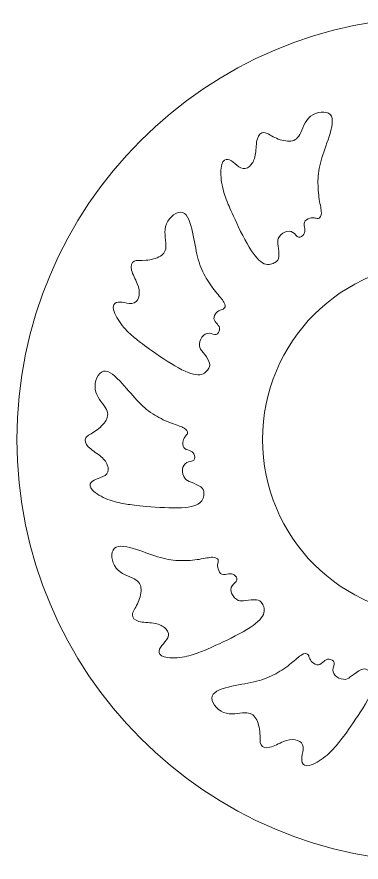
# Model space of a CAD drawing. Header units: centimetres. Extents: x -97 to 97, y -61 to 61.
# Drawn here: x -1.71 to 2.12, y -27.58 to -18.18 of the extents above; entities that cross this region are included whole.
import ezdxf

# ---------------------------------------------------------------- set-up
doc = ezdxf.new("R2010")
doc.units = ezdxf.units.CM
doc.header["$MEASUREMENT"] = 0
doc.layers.add('layer 1', color=7, linetype='Continuous')

msp = doc.modelspace()

# ---------------------------------------------------------------- linework, layer by layer
at = {"layer": 'layer 1', "color": 242, "lineweight": 9}
for points, knots in [([(2.98595, -27.57606), (5.58168, -27.57606), (7.68596, -25.47178), (7.68596, -22.87604), (7.68596, -22.87604), (7.68596, -20.2803), (5.58168, -18.17603), (2.98595, -18.17603), (2.98595, -18.17603), (0.39021, -18.17603), (-1.71407, -20.2803), (-1.71407, -22.87604), (-1.71407, -22.87604), (-1.71407, -25.47178), (0.39021, -27.57606), (2.98595, -27.57606)], [0, 0, 0, 0, 0.2, 0.2, 0.2, 0.2, 0.4, 0.4, 0.4, 0.4, 0.6, 0.6, 0.6, 0.6, 1, 1, 1, 1]), ([(0.69711, -20.39287), (0.74058, -20.48736), (0.80968, -20.63282), (0.87197, -20.73586), (0.87197, -20.73586), (0.93426, -20.83895), (0.98969, -20.89962), (1.03988, -20.92068), (1.03988, -20.92068), (1.09003, -20.94178), (1.13494, -20.92325), (1.16232, -20.90648), (1.16232, -20.90648), (1.18976, -20.88975), (1.19963, -20.87481), (1.20238, -20.84262), (1.20238, -20.84262), (1.20513, -20.81047), (1.20072, -20.76111), (1.1957, -20.72507), (1.1957, -20.72507), (1.19063, -20.68903), (1.18499, -20.66636), (1.1967, -20.64015), (1.1967, -20.64015), (1.20845, -20.6139), (1.23754, -20.58411), (1.26904, -20.56965), (1.26904, -20.56965), (1.30053, -20.55519), (1.33443, -20.55602), (1.35942, -20.5721), (1.35942, -20.5721), (1.38449, -20.58826), (1.40078, -20.61962), (1.42201, -20.62587), (1.42201, -20.62587), (1.44324, -20.63216), (1.46945, -20.61338), (1.48234, -20.59385), (1.48234, -20.59385), (1.49513, -20.57441), (1.4947, -20.55432), (1.49037, -20.53082), (1.49037, -20.53082), (1.48609, -20.50736), (1.47801, -20.4805), (1.48718, -20.45944), (1.48718, -20.45944), (1.49631, -20.43843), (1.52274, -20.42314), (1.54637, -20.41594), (1.54637, -20.41594), (1.57005, -20.40882), (1.59102, -20.40973), (1.60775, -20.41301), (1.60775, -20.41301), (1.62448, -20.41633), (1.63706, -20.4221), (1.64994, -20.41554), (1.64994, -20.41554), (1.66287, -20.40899), (1.67611, -20.39025), (1.67615, -20.35496), (1.67615, -20.35496), (1.67624, -20.31975), (1.663, -20.26807), (1.65317, -20.20609), (1.65317, -20.20609), (1.64335, -20.14411), (1.63688, -20.07186), (1.63867, -19.99948), (1.63867, -19.99948), (1.64042, -19.92709), (1.65047, -19.85458), (1.67327, -19.77368), (1.67327, -19.77368), (1.69611, -19.69287), (1.73176, -19.60376), (1.76229, -19.50731), (1.76229, -19.50731), (1.79282, -19.41091), (1.81829, -19.30721), (1.77588, -19.26174), (1.77588, -19.26174), (1.73337, -19.21631), (1.62299, -19.22902), (1.55607, -19.28161), (1.55607, -19.28161), (1.48906, -19.3342), (1.46547, -19.42659), (1.4352, -19.4825), (1.4352, -19.4825), (1.40498, -19.53846), (1.36798, -19.55794), (1.3184, -19.55873), (1.3184, -19.55873), (1.26882, -19.55956), (1.20666, -19.54174), (1.15665, -19.51771), (1.15665, -19.51771), (1.10667, -19.49377), (1.06889, -19.46372), (1.03648, -19.46206), (1.03648, -19.46206), (1.00398, -19.46044), (0.97681, -19.48722), (0.96335, -19.53296), (0.96335, -19.53296), (0.94994, -19.57873), (0.95021, -19.64343), (0.94261, -19.69602), (0.94261, -19.69602), (0.93496, -19.74866), (0.91941, -19.7891), (0.89495, -19.81898), (0.89495, -19.81898), (0.87053, -19.8489), (0.83716, -19.86817), (0.80488, -19.86358), (0.80488, -19.86358), (0.7726, -19.85908), (0.74141, -19.83073), (0.71376, -19.80684), (0.71376, -19.80684), (0.68606, -19.78299), (0.66186, -19.76355), (0.63579, -19.7601), (0.63579, -19.7601), (0.60971, -19.75665), (0.58166, -19.7691), (0.56795, -19.81597), (0.56795, -19.81597), (0.55419, -19.86284), (0.55476, -19.94404), (0.56555, -20.01564), (0.56555, -20.01564), (0.57629, -20.08732), (0.5973, -20.14935), (0.61665, -20.20211), (0.61665, -20.20211), (0.636, -20.25488), (0.65369, -20.29839), (0.69711, -20.39287)], [0, 0, 0, 0, 0.027027, 0.027027, 0.027027, 0.027027, 0.0540541, 0.0540541, 0.0540541, 0.0540541, 0.0810811, 0.0810811, 0.0810811, 0.0810811, 0.1081081, 0.1081081, 0.1081081, 0.1081081, 0.1351351, 0.1351351, 0.1351351, 0.1351351, 0.1621622, 0.1621622, 0.1621622, 0.1621622, 0.1891892, 0.1891892, 0.1891892, 0.1891892, 0.2162162, 0.2162162, 0.2162162, 0.2162162, 0.2432432, 0.2432432, 0.2432432, 0.2432432, 0.2702703, 0.2702703, 0.2702703, 0.2702703, 0.2972973, 0.2972973, 0.2972973, 0.2972973, 0.3243243, 0.3243243, 0.3243243, 0.3243243, 0.3513514, 0.3513514, 0.3513514, 0.3513514, 0.3783784, 0.3783784, 0.3783784, 0.3783784, 0.4054054, 0.4054054, 0.4054054, 0.4054054, 0.4324324, 0.4324324, 0.4324324, 0.4324324, 0.4594595, 0.4594595, 0.4594595, 0.4594595, 0.4864865, 0.4864865, 0.4864865, 0.4864865, 0.5135135, 0.5135135, 0.5135135, 0.5135135, 0.5405405, 0.5405405, 0.5405405, 0.5405405, 0.5675676, 0.5675676, 0.5675676, 0.5675676, 0.5945946, 0.5945946, 0.5945946, 0.5945946, 0.6216216, 0.6216216, 0.6216216, 0.6216216, 0.6486486, 0.6486486, 0.6486486, 0.6486486, 0.6756757, 0.6756757, 0.6756757, 0.6756757, 0.7027027, 0.7027027, 0.7027027, 0.7027027, 0.7297297, 0.7297297, 0.7297297, 0.7297297, 0.7567568, 0.7567568, 0.7567568, 0.7567568, 0.7837838, 0.7837838, 0.7837838, 0.7837838, 0.8108108, 0.8108108, 0.8108108, 0.8108108, 0.8378378, 0.8378378, 0.8378378, 0.8378378, 0.8648649, 0.8648649, 0.8648649, 0.8648649, 0.8918919, 0.8918919, 0.8918919, 0.8918919, 0.9189189, 0.9189189, 0.9189189, 0.9189189, 0.9459459, 0.9459459, 0.9459459, 0.9459459, 1, 1, 1, 1]), ([(-0.2378, -21.86997), (-0.15293, -21.93007), (-0.02036, -22.0215), (0.08509, -22.0796), (0.08509, -22.0796), (0.19058, -22.13769), (0.26895, -22.16255), (0.32294, -22.15569), (0.32294, -22.15569), (0.37688, -22.14887), (0.40654, -22.11039), (0.42188, -22.08217), (0.42188, -22.08217), (0.43725, -22.05395), (0.43834, -22.03609), (0.42463, -22.00682), (0.42463, -22.00682), (0.41091, -21.9776), (0.38243, -21.93706), (0.36007, -21.90836), (0.36007, -21.90836), (0.33766, -21.87971), (0.32145, -21.86289), (0.31848, -21.83432), (0.31848, -21.83432), (0.31551, -21.80571), (0.32582, -21.76539), (0.34587, -21.73709), (0.34587, -21.73709), (0.36592, -21.70883), (0.39567, -21.69262), (0.42537, -21.69402), (0.42537, -21.69402), (0.45516, -21.6955), (0.48495, -21.7145), (0.50644, -21.70931), (0.50644, -21.70931), (0.52798, -21.70415), (0.5413, -21.67475), (0.5427, -21.65143), (0.5427, -21.65143), (0.54405, -21.62819), (0.53361, -21.61098), (0.51815, -21.59281), (0.51815, -21.59281), (0.50269, -21.57464), (0.48224, -21.55542), (0.47967, -21.53257), (0.47967, -21.53257), (0.47709, -21.50981), (0.49233, -21.48338), (0.5092, -21.4653), (0.5092, -21.4653), (0.52614, -21.4473), (0.54475, -21.43761), (0.56087, -21.4321), (0.56087, -21.4321), (0.57703, -21.4266), (0.59079, -21.42529), (0.5987, -21.41319), (0.5987, -21.41319), (0.60661, -21.40104), (0.6087, -21.3782), (0.5911, -21.34762), (0.5911, -21.34762), (0.57354, -21.31709), (0.53628, -21.27895), (0.49675, -21.23016), (0.49675, -21.23016), (0.45726, -21.18141), (0.41554, -21.12209), (0.3809, -21.05849), (0.3809, -21.05849), (0.34622, -20.99494), (0.31866, -20.92714), (0.29795, -20.84568), (0.29795, -20.84568), (0.27733, -20.76425), (0.26366, -20.66925), (0.24186, -20.57048), (0.24186, -20.57048), (0.22011, -20.47172), (0.19032, -20.36915), (0.13083, -20.35098), (0.13083, -20.35098), (0.07133, -20.3329), (-0.01791, -20.39912), (-0.04958, -20.47809), (-0.04958, -20.47809), (-0.08129, -20.55716), (-0.05556, -20.64898), (-0.05382, -20.71253), (-0.05382, -20.71253), (-0.05203, -20.77609), (-0.0743, -20.81147), (-0.11685, -20.83694), (-0.11685, -20.83694), (-0.15935, -20.86245), (-0.22212, -20.87809), (-0.27742, -20.88228), (-0.27742, -20.88228), (-0.33268, -20.88656), (-0.38042, -20.8794), (-0.40934, -20.89416), (-0.40934, -20.89416), (-0.4383, -20.90901), (-0.44844, -20.94579), (-0.43721, -20.99214), (-0.43721, -20.99214), (-0.42594, -21.03849), (-0.39335, -21.0944), (-0.37365, -21.14372), (-0.37365, -21.14372), (-0.35395, -21.19312), (-0.34718, -21.23593), (-0.35343, -21.27406), (-0.35343, -21.27406), (-0.35963, -21.31215), (-0.3789, -21.34553), (-0.40917, -21.35771), (-0.40917, -21.35771), (-0.43935, -21.36994), (-0.48054, -21.36099), (-0.51645, -21.35413), (-0.51645, -21.35413), (-0.55236, -21.34732), (-0.58302, -21.3426), (-0.60731, -21.35265), (-0.60731, -21.35265), (-0.63164, -21.36269), (-0.64968, -21.3875), (-0.63815, -21.43494), (-0.63815, -21.43494), (-0.62661, -21.48242), (-0.58551, -21.55245), (-0.54039, -21.60906), (-0.54039, -21.60906), (-0.49522, -21.66576), (-0.44603, -21.70896), (-0.40288, -21.74499), (-0.40288, -21.74499), (-0.35976, -21.78103), (-0.32268, -21.80986), (-0.2378, -21.86997)], [0, 0, 0, 0, 0.027027, 0.027027, 0.027027, 0.027027, 0.0540541, 0.0540541, 0.0540541, 0.0540541, 0.0810811, 0.0810811, 0.0810811, 0.0810811, 0.1081081, 0.1081081, 0.1081081, 0.1081081, 0.1351351, 0.1351351, 0.1351351, 0.1351351, 0.1621622, 0.1621622, 0.1621622, 0.1621622, 0.1891892, 0.1891892, 0.1891892, 0.1891892, 0.2162162, 0.2162162, 0.2162162, 0.2162162, 0.2432432, 0.2432432, 0.2432432, 0.2432432, 0.2702703, 0.2702703, 0.2702703, 0.2702703, 0.2972973, 0.2972973, 0.2972973, 0.2972973, 0.3243243, 0.3243243, 0.3243243, 0.3243243, 0.3513514, 0.3513514, 0.3513514, 0.3513514, 0.3783784, 0.3783784, 0.3783784, 0.3783784, 0.4054054, 0.4054054, 0.4054054, 0.4054054, 0.4324324, 0.4324324, 0.4324324, 0.4324324, 0.4594595, 0.4594595, 0.4594595, 0.4594595, 0.4864865, 0.4864865, 0.4864865, 0.4864865, 0.5135135, 0.5135135, 0.5135135, 0.5135135, 0.5405405, 0.5405405, 0.5405405, 0.5405405, 0.5675676, 0.5675676, 0.5675676, 0.5675676, 0.5945946, 0.5945946, 0.5945946, 0.5945946, 0.6216216, 0.6216216, 0.6216216, 0.6216216, 0.6486486, 0.6486486, 0.6486486, 0.6486486, 0.6756757, 0.6756757, 0.6756757, 0.6756757, 0.7027027, 0.7027027, 0.7027027, 0.7027027, 0.7297297, 0.7297297, 0.7297297, 0.7297297, 0.7567568, 0.7567568, 0.7567568, 0.7567568, 0.7837838, 0.7837838, 0.7837838, 0.7837838, 0.8108108, 0.8108108, 0.8108108, 0.8108108, 0.8378378, 0.8378378, 0.8378378, 0.8378378, 0.8648649, 0.8648649, 0.8648649, 0.8648649, 0.8918919, 0.8918919, 0.8918919, 0.8918919, 0.9189189, 0.9189189, 0.9189189, 0.9189189, 0.9459459, 0.9459459, 0.9459459, 0.9459459, 1, 1, 1, 1]), ([(2.98595, -24.84172), (4.07157, -24.84172), (4.95162, -23.96166), (4.95162, -22.87604), (4.95162, -22.87604), (4.95162, -21.79042), (4.07157, -20.91037), (2.98595, -20.91037), (2.98595, -20.91037), (1.90033, -20.91037), (1.02027, -21.79042), (1.02027, -22.87604), (1.02027, -22.87604), (1.02027, -23.96166), (1.90033, -24.84172), (2.98595, -24.84172)], [0, 0, 0, 0, 0.2, 0.2, 0.2, 0.2, 0.4, 0.4, 0.4, 0.4, 0.6, 0.6, 0.6, 0.6, 1, 1, 1, 1]), ([(-0.30896, -23.61662), (-0.20539, -23.62623), (-0.04486, -23.63912), (0.07552, -23.63672), (0.07552, -23.63672), (0.19591, -23.63431), (0.2762, -23.61662), (0.31953, -23.58369), (0.31953, -23.58369), (0.36286, -23.55084), (0.36928, -23.50266), (0.36845, -23.47055), (0.36845, -23.47055), (0.36767, -23.43844), (0.35967, -23.42241), (0.33316, -23.40394), (0.33316, -23.40394), (0.30669, -23.3855), (0.26174, -23.36462), (0.22802, -23.35095), (0.22802, -23.35095), (0.1943, -23.33732), (0.17184, -23.33086), (0.15498, -23.30762), (0.15498, -23.30762), (0.13812, -23.28434), (0.12689, -23.24424), (0.13008, -23.20973), (0.13008, -23.20973), (0.13332, -23.17522), (0.15101, -23.1463), (0.17739, -23.13267), (0.17739, -23.13267), (0.20395, -23.11904), (0.23924, -23.12062), (0.25527, -23.10537), (0.25527, -23.10537), (0.27135, -23.09013), (0.26816, -23.05802), (0.25772, -23.0371), (0.25772, -23.0371), (0.24728, -23.0163), (0.22963, -23.00665), (0.20714, -22.99861), (0.20714, -22.99861), (0.18469, -22.99062), (0.15738, -22.9842), (0.14371, -22.96572), (0.14371, -22.96572), (0.13008, -22.94729), (0.13008, -22.91675), (0.13563, -22.89269), (0.13563, -22.89269), (0.14131, -22.86862), (0.15258, -22.85093), (0.16381, -22.83808), (0.16381, -22.83808), (0.17503, -22.82524), (0.1863, -22.81725), (0.18709, -22.80279), (0.18709, -22.80279), (0.18787, -22.78833), (0.17826, -22.76749), (0.14773, -22.7498), (0.14773, -22.7498), (0.11728, -22.73216), (0.06591, -22.71774), (0.00729, -22.69529), (0.00729, -22.69529), (-0.05128, -22.67279), (-0.11707, -22.64226), (-0.17888, -22.60452), (-0.17888, -22.60452), (-0.24069, -22.56682), (-0.29843, -22.52187), (-0.3571, -22.46168), (-0.3571, -22.46168), (-0.41568, -22.40149), (-0.47504, -22.32605), (-0.54327, -22.2514), (-0.54327, -22.2514), (-0.6115, -22.17674), (-0.6886, -22.10283), (-0.74918, -22.11686), (-0.74918, -22.11686), (-0.80977, -22.13092), (-0.85393, -22.23287), (-0.84188, -22.31714), (-0.84188, -22.31714), (-0.82982, -22.40144), (-0.76159, -22.4681), (-0.7283, -22.52227), (-0.7283, -22.52227), (-0.69498, -22.57643), (-0.69659, -22.61819), (-0.7207, -22.66152), (-0.7207, -22.66152), (-0.74477, -22.70485), (-0.79129, -22.7498), (-0.83712, -22.78108), (-0.83712, -22.78108), (-0.88281, -22.8124), (-0.92776, -22.83009), (-0.9454, -22.85735), (-0.9454, -22.85735), (-0.96305, -22.88469), (-0.95344, -22.9216), (-0.92055, -22.95611), (-0.92055, -22.95611), (-0.88761, -22.99062), (-0.83144, -23.02273), (-0.78972, -23.05562), (-0.78972, -23.05562), (-0.74796, -23.08855), (-0.7207, -23.12223), (-0.70703, -23.15836), (-0.70703, -23.15836), (-0.69336, -23.19448), (-0.69336, -23.23301), (-0.71345, -23.25869), (-0.71345, -23.25869), (-0.7335, -23.28438), (-0.77365, -23.29722), (-0.80815, -23.30923), (-0.80815, -23.30923), (-0.84266, -23.32129), (-0.87158, -23.33252), (-0.88761, -23.35335), (-0.88761, -23.35335), (-0.90364, -23.37423), (-0.90688, -23.40472), (-0.87315, -23.44006), (-0.87315, -23.44006), (-0.83943, -23.4754), (-0.76884, -23.5155), (-0.70144, -23.54197), (-0.70144, -23.54197), (-0.634, -23.56848), (-0.56978, -23.58133), (-0.5144, -23.59094), (-0.5144, -23.59094), (-0.45901, -23.60059), (-0.41249, -23.60701), (-0.30896, -23.61662)], [0, 0, 0, 0, 0.027027, 0.027027, 0.027027, 0.027027, 0.0540541, 0.0540541, 0.0540541, 0.0540541, 0.0810811, 0.0810811, 0.0810811, 0.0810811, 0.1081081, 0.1081081, 0.1081081, 0.1081081, 0.1351351, 0.1351351, 0.1351351, 0.1351351, 0.1621622, 0.1621622, 0.1621622, 0.1621622, 0.1891892, 0.1891892, 0.1891892, 0.1891892, 0.2162162, 0.2162162, 0.2162162, 0.2162162, 0.2432432, 0.2432432, 0.2432432, 0.2432432, 0.2702703, 0.2702703, 0.2702703, 0.2702703, 0.2972973, 0.2972973, 0.2972973, 0.2972973, 0.3243243, 0.3243243, 0.3243243, 0.3243243, 0.3513514, 0.3513514, 0.3513514, 0.3513514, 0.3783784, 0.3783784, 0.3783784, 0.3783784, 0.4054054, 0.4054054, 0.4054054, 0.4054054, 0.4324324, 0.4324324, 0.4324324, 0.4324324, 0.4594595, 0.4594595, 0.4594595, 0.4594595, 0.4864865, 0.4864865, 0.4864865, 0.4864865, 0.5135135, 0.5135135, 0.5135135, 0.5135135, 0.5405405, 0.5405405, 0.5405405, 0.5405405, 0.5675676, 0.5675676, 0.5675676, 0.5675676, 0.5945946, 0.5945946, 0.5945946, 0.5945946, 0.6216216, 0.6216216, 0.6216216, 0.6216216, 0.6486486, 0.6486486, 0.6486486, 0.6486486, 0.6756757, 0.6756757, 0.6756757, 0.6756757, 0.7027027, 0.7027027, 0.7027027, 0.7027027, 0.7297297, 0.7297297, 0.7297297, 0.7297297, 0.7567568, 0.7567568, 0.7567568, 0.7567568, 0.7837838, 0.7837838, 0.7837838, 0.7837838, 0.8108108, 0.8108108, 0.8108108, 0.8108108, 0.8378378, 0.8378378, 0.8378378, 0.8378378, 0.8648649, 0.8648649, 0.8648649, 0.8648649, 0.8918919, 0.8918919, 0.8918919, 0.8918919, 0.9189189, 0.9189189, 0.9189189, 0.9189189, 0.9459459, 0.9459459, 0.9459459, 0.9459459, 1, 1, 1, 1]), ([(0.50277, -25.16487), (0.59726, -25.12141), (0.74272, -25.05231), (0.84576, -24.99002), (0.84576, -24.99002), (0.94885, -24.92773), (1.00953, -24.87229), (1.03058, -24.8221), (1.03058, -24.8221), (1.05168, -24.77196), (1.03316, -24.72705), (1.01638, -24.69966), (1.01638, -24.69966), (0.99965, -24.67223), (0.98471, -24.66236), (0.95252, -24.65961), (0.95252, -24.65961), (0.92037, -24.65686), (0.87101, -24.66127), (0.83497, -24.66629), (0.83497, -24.66629), (0.79894, -24.67136), (0.77627, -24.67699), (0.75006, -24.66529), (0.75006, -24.66529), (0.7238, -24.65354), (0.69401, -24.62444), (0.67955, -24.59295), (0.67955, -24.59295), (0.6651, -24.56146), (0.66593, -24.52756), (0.682, -24.50257), (0.682, -24.50257), (0.69816, -24.4775), (0.72953, -24.46121), (0.73577, -24.43998), (0.73577, -24.43998), (0.74206, -24.41875), (0.72328, -24.39254), (0.70375, -24.37965), (0.70375, -24.37965), (0.68432, -24.36685), (0.66422, -24.36729), (0.64072, -24.37162), (0.64072, -24.37162), (0.61726, -24.3759), (0.5904, -24.38398), (0.56935, -24.3748), (0.56935, -24.3748), (0.54833, -24.36567), (0.53305, -24.33925), (0.52584, -24.31562), (0.52584, -24.31562), (0.51872, -24.29194), (0.51964, -24.27097), (0.52291, -24.25424), (0.52291, -24.25424), (0.52623, -24.23751), (0.532, -24.22493), (0.52545, -24.21205), (0.52545, -24.21205), (0.51889, -24.19912), (0.50015, -24.18588), (0.46486, -24.18584), (0.46486, -24.18584), (0.42965, -24.18575), (0.37798, -24.19899), (0.31599, -24.20881), (0.31599, -24.20881), (0.25401, -24.21864), (0.18176, -24.22511), (0.10938, -24.22332), (0.10938, -24.22332), (0.037, -24.22157), (-0.03551, -24.21152), (-0.11641, -24.18872), (-0.11641, -24.18872), (-0.19722, -24.16587), (-0.28633, -24.13023), (-0.38278, -24.0997), (-0.38278, -24.0997), (-0.47919, -24.06916), (-0.58289, -24.0437), (-0.62836, -24.08611), (-0.62836, -24.08611), (-0.67379, -24.12861), (-0.66108, -24.239), (-0.60849, -24.30592), (-0.60849, -24.30592), (-0.55589, -24.37293), (-0.46351, -24.39651), (-0.40759, -24.42679), (-0.40759, -24.42679), (-0.35164, -24.45701), (-0.33216, -24.49401), (-0.33137, -24.54359), (-0.33137, -24.54359), (-0.33054, -24.59317), (-0.34836, -24.65533), (-0.37239, -24.70534), (-0.37239, -24.70534), (-0.39632, -24.75531), (-0.42638, -24.7931), (-0.42804, -24.82551), (-0.42804, -24.82551), (-0.42965, -24.85801), (-0.40288, -24.88518), (-0.35714, -24.89863), (-0.35714, -24.89863), (-0.31136, -24.91204), (-0.24667, -24.91178), (-0.19408, -24.91938), (-0.19408, -24.91938), (-0.14144, -24.92703), (-0.10099, -24.94258), (-0.07111, -24.96704), (-0.07111, -24.96704), (-0.04119, -24.99146), (-0.02193, -25.02483), (-0.02652, -25.05711), (-0.02652, -25.05711), (-0.03101, -25.08939), (-0.05936, -25.12058), (-0.08326, -25.14823), (-0.08326, -25.14823), (-0.10711, -25.17593), (-0.12655, -25.20013), (-0.13, -25.2262), (-0.13, -25.2262), (-0.13345, -25.25228), (-0.121, -25.28032), (-0.07413, -25.29404), (-0.07413, -25.29404), (-0.02726, -25.3078), (0.05395, -25.30723), (0.12554, -25.29644), (0.12554, -25.29644), (0.19722, -25.2857), (0.25925, -25.26469), (0.31202, -25.24534), (0.31202, -25.24534), (0.36478, -25.22598), (0.40829, -25.20829), (0.50277, -25.16487)], [0, 0, 0, 0, 0.027027, 0.027027, 0.027027, 0.027027, 0.0540541, 0.0540541, 0.0540541, 0.0540541, 0.0810811, 0.0810811, 0.0810811, 0.0810811, 0.1081081, 0.1081081, 0.1081081, 0.1081081, 0.1351351, 0.1351351, 0.1351351, 0.1351351, 0.1621622, 0.1621622, 0.1621622, 0.1621622, 0.1891892, 0.1891892, 0.1891892, 0.1891892, 0.2162162, 0.2162162, 0.2162162, 0.2162162, 0.2432432, 0.2432432, 0.2432432, 0.2432432, 0.2702703, 0.2702703, 0.2702703, 0.2702703, 0.2972973, 0.2972973, 0.2972973, 0.2972973, 0.3243243, 0.3243243, 0.3243243, 0.3243243, 0.3513514, 0.3513514, 0.3513514, 0.3513514, 0.3783784, 0.3783784, 0.3783784, 0.3783784, 0.4054054, 0.4054054, 0.4054054, 0.4054054, 0.4324324, 0.4324324, 0.4324324, 0.4324324, 0.4594595, 0.4594595, 0.4594595, 0.4594595, 0.4864865, 0.4864865, 0.4864865, 0.4864865, 0.5135135, 0.5135135, 0.5135135, 0.5135135, 0.5405405, 0.5405405, 0.5405405, 0.5405405, 0.5675676, 0.5675676, 0.5675676, 0.5675676, 0.5945946, 0.5945946, 0.5945946, 0.5945946, 0.6216216, 0.6216216, 0.6216216, 0.6216216, 0.6486486, 0.6486486, 0.6486486, 0.6486486, 0.6756757, 0.6756757, 0.6756757, 0.6756757, 0.7027027, 0.7027027, 0.7027027, 0.7027027, 0.7297297, 0.7297297, 0.7297297, 0.7297297, 0.7567568, 0.7567568, 0.7567568, 0.7567568, 0.7837838, 0.7837838, 0.7837838, 0.7837838, 0.8108108, 0.8108108, 0.8108108, 0.8108108, 0.8378378, 0.8378378, 0.8378378, 0.8378378, 0.8648649, 0.8648649, 0.8648649, 0.8648649, 0.8918919, 0.8918919, 0.8918919, 0.8918919, 0.9189189, 0.9189189, 0.9189189, 0.9189189, 0.9459459, 0.9459459, 0.9459459, 0.9459459, 1, 1, 1, 1]), ([(1.97987, -26.09979), (2.03998, -26.01492), (2.1314, -25.88235), (2.1895, -25.7769), (2.1895, -25.7769), (2.24759, -25.67141), (2.27245, -25.59304), (2.26559, -25.53905), (2.26559, -25.53905), (2.25878, -25.4851), (2.22029, -25.45544), (2.19208, -25.44011), (2.19208, -25.44011), (2.16386, -25.42474), (2.14599, -25.42364), (2.11672, -25.43736), (2.11672, -25.43736), (2.0875, -25.45108), (2.04696, -25.47956), (2.01827, -25.50192), (2.01827, -25.50192), (1.98961, -25.52433), (1.97279, -25.54054), (1.94423, -25.54351), (1.94423, -25.54351), (1.91561, -25.54648), (1.8753, -25.53617), (1.84699, -25.51612), (1.84699, -25.51612), (1.81873, -25.49607), (1.80252, -25.46632), (1.80392, -25.43662), (1.80392, -25.43662), (1.80541, -25.40683), (1.82441, -25.37704), (1.81921, -25.35554), (1.81921, -25.35554), (1.81405, -25.33401), (1.78466, -25.32069), (1.76133, -25.31929), (1.76133, -25.31929), (1.73809, -25.31793), (1.72088, -25.32837), (1.70271, -25.34384), (1.70271, -25.34384), (1.68454, -25.3593), (1.66532, -25.37974), (1.64247, -25.38232), (1.64247, -25.38232), (1.61971, -25.3849), (1.59329, -25.36965), (1.5752, -25.35279), (1.5752, -25.35279), (1.55721, -25.33584), (1.54751, -25.31724), (1.542, -25.30112), (1.542, -25.30112), (1.5365, -25.28496), (1.53519, -25.2712), (1.52309, -25.26329), (1.52309, -25.26329), (1.51095, -25.25538), (1.4881, -25.25329), (1.45752, -25.27089), (1.45752, -25.27089), (1.42699, -25.28845), (1.38886, -25.32571), (1.34006, -25.36524), (1.34006, -25.36524), (1.29132, -25.40473), (1.232, -25.44645), (1.1684, -25.48109), (1.1684, -25.48109), (1.10484, -25.51577), (1.037, -25.54333), (0.95558, -25.56404), (0.95558, -25.56404), (0.87416, -25.58465), (0.77915, -25.59833), (0.68038, -25.62012), (0.68038, -25.62012), (0.58162, -25.64188), (0.47906, -25.67167), (0.46088, -25.73116), (0.46088, -25.73116), (0.4428, -25.79066), (0.50902, -25.8799), (0.588, -25.91157), (0.588, -25.91157), (0.66706, -25.94328), (0.75888, -25.91755), (0.82244, -25.91581), (0.82244, -25.91581), (0.88599, -25.91401), (0.92138, -25.93629), (0.94684, -25.97884), (0.94684, -25.97884), (0.97235, -26.02134), (0.98799, -26.08411), (0.99218, -26.13941), (0.99218, -26.13941), (0.99646, -26.19467), (0.9893, -26.24241), (1.00407, -26.27133), (1.00407, -26.27133), (1.01892, -26.30029), (1.0557, -26.31043), (1.10204, -26.2992), (1.10204, -26.2992), (1.14839, -26.28793), (1.2043, -26.25534), (1.25362, -26.23564), (1.25362, -26.23564), (1.30302, -26.21594), (1.34583, -26.20917), (1.38396, -26.21542), (1.38396, -26.21542), (1.42206, -26.22162), (1.45543, -26.24088), (1.46762, -26.27116), (1.46762, -26.27116), (1.47985, -26.30134), (1.47089, -26.34253), (1.46403, -26.37844), (1.46403, -26.37844), (1.45722, -26.41434), (1.4525, -26.44501), (1.46255, -26.4693), (1.46255, -26.4693), (1.47259, -26.49363), (1.49741, -26.51167), (1.54484, -26.50013), (1.54484, -26.50013), (1.59233, -26.4886), (1.66235, -26.4475), (1.71896, -26.40238), (1.71896, -26.40238), (1.77566, -26.35721), (1.81886, -26.30802), (1.8549, -26.26487), (1.8549, -26.26487), (1.89093, -26.22175), (1.91976, -26.18467), (1.97987, -26.09979)], [0, 0, 0, 0, 0.027027, 0.027027, 0.027027, 0.027027, 0.0540541, 0.0540541, 0.0540541, 0.0540541, 0.0810811, 0.0810811, 0.0810811, 0.0810811, 0.1081081, 0.1081081, 0.1081081, 0.1081081, 0.1351351, 0.1351351, 0.1351351, 0.1351351, 0.1621622, 0.1621622, 0.1621622, 0.1621622, 0.1891892, 0.1891892, 0.1891892, 0.1891892, 0.2162162, 0.2162162, 0.2162162, 0.2162162, 0.2432432, 0.2432432, 0.2432432, 0.2432432, 0.2702703, 0.2702703, 0.2702703, 0.2702703, 0.2972973, 0.2972973, 0.2972973, 0.2972973, 0.3243243, 0.3243243, 0.3243243, 0.3243243, 0.3513514, 0.3513514, 0.3513514, 0.3513514, 0.3783784, 0.3783784, 0.3783784, 0.3783784, 0.4054054, 0.4054054, 0.4054054, 0.4054054, 0.4324324, 0.4324324, 0.4324324, 0.4324324, 0.4594595, 0.4594595, 0.4594595, 0.4594595, 0.4864865, 0.4864865, 0.4864865, 0.4864865, 0.5135135, 0.5135135, 0.5135135, 0.5135135, 0.5405405, 0.5405405, 0.5405405, 0.5405405, 0.5675676, 0.5675676, 0.5675676, 0.5675676, 0.5945946, 0.5945946, 0.5945946, 0.5945946, 0.6216216, 0.6216216, 0.6216216, 0.6216216, 0.6486486, 0.6486486, 0.6486486, 0.6486486, 0.6756757, 0.6756757, 0.6756757, 0.6756757, 0.7027027, 0.7027027, 0.7027027, 0.7027027, 0.7297297, 0.7297297, 0.7297297, 0.7297297, 0.7567568, 0.7567568, 0.7567568, 0.7567568, 0.7837838, 0.7837838, 0.7837838, 0.7837838, 0.8108108, 0.8108108, 0.8108108, 0.8108108, 0.8378378, 0.8378378, 0.8378378, 0.8378378, 0.8648649, 0.8648649, 0.8648649, 0.8648649, 0.8918919, 0.8918919, 0.8918919, 0.8918919, 0.9189189, 0.9189189, 0.9189189, 0.9189189, 0.9459459, 0.9459459, 0.9459459, 0.9459459, 1, 1, 1, 1])]:
    msp.add_open_spline(points, degree=3, knots=knots, dxfattribs=at)

doc.saveas('drawing.dxf')
